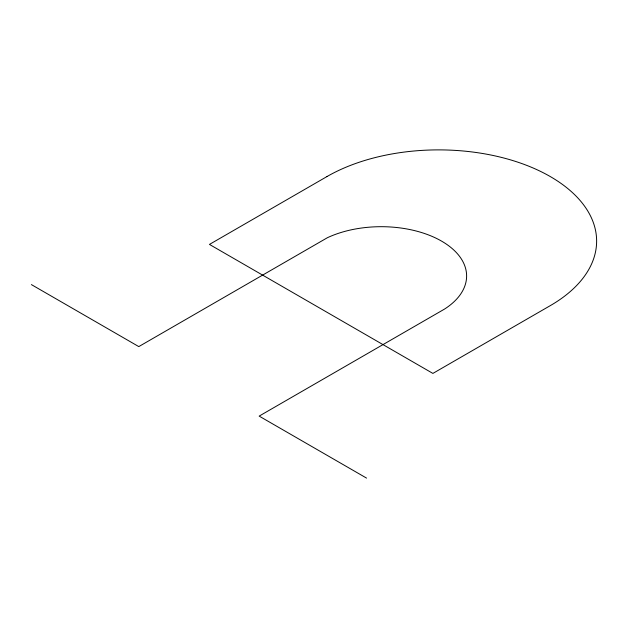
<?xml version="1.0" encoding="UTF-8"?>
<svg xmlns="http://www.w3.org/2000/svg" width="628" height="628" viewBox="0 0 628 628"><rect width="100%" height="100%" fill="white"/><g stroke="black" fill="none" stroke-linecap="round" stroke-linejoin="round"><path stroke-width="0.94" d="M31.4 284.602L138.788 346.601L327.353 237.737A85.392 49.298 0 0 1 443.219 242.094A85.392 49.298 0 0 1 444.451 309.125L259.16 416.105L366.556 478.104M326.913 176.601L209.454 244.418L432.888 373.417L550.348 305.601A157.997 91.217 0 0 0 550.348 176.601A157.997 91.217 0 0 0 326.913 176.601"/></g></svg>
